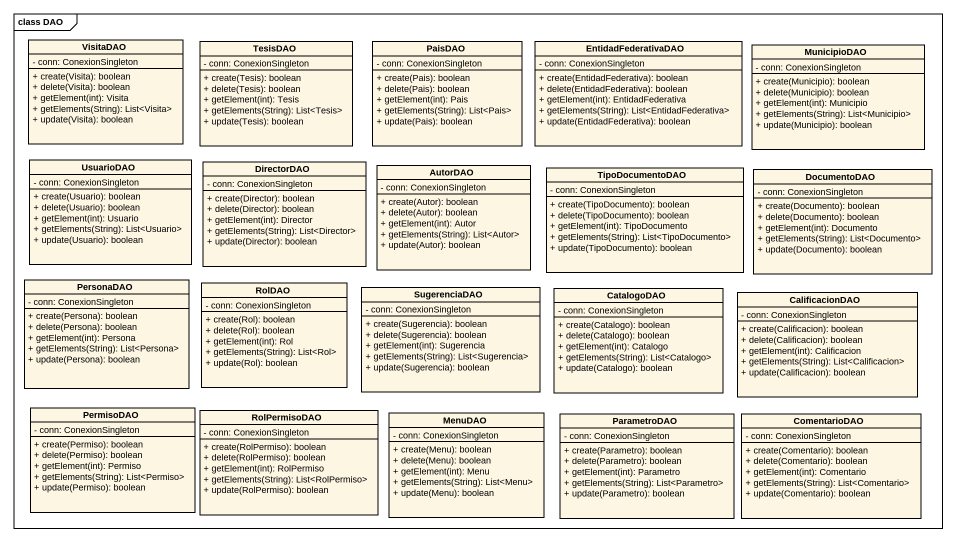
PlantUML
@startuml
mainframe class DAO
hide circle
hide empty members
skinparam classAttributeIconSize 0
class VisitaDAO {
  - conn: ConexionSingleton
  + create(Visita): boolean
  + delete(Visita): boolean
  + getElement(int): Visita
  + getElements(String): List<Visita>
  + update(Visita): boolean
}
class TesisDAO {
  - conn: ConexionSingleton
  + create(Tesis): boolean
  + delete(Tesis): boolean
  + getElement(int): Tesis
  + getElements(String): List<Tesis>
  + update(Tesis): boolean
}
class PaisDAO {
  - conn: ConexionSingleton
  + create(Pais): boolean
  + delete(Pais): boolean
  + getElement(int): Pais
  + getElements(String): List<Pais>
  + update(Pais): boolean
}
class EntidadFederativaDAO {
  - conn: ConexionSingleton
  + create(EntidadFederativa): boolean
  + delete(EntidadFederativa): boolean
  + getElement(int): EntidadFederativa
  + getElements(String): List<EntidadFederativa>
  + update(EntidadFederativa): boolean
}
class MunicipioDAO {
  - conn: ConexionSingleton
  + create(Municipio): boolean
  + delete(Municipio): boolean
  + getElement(int): Municipio
  + getElements(String): List<Municipio>
  + update(Municipio): boolean
}
class UsuarioDAO {
  - conn: ConexionSingleton
  + create(Usuario): boolean
  + delete(Usuario): boolean
  + getElement(int): Usuario
  + getElements(String): List<Usuario>
  + update(Usuario): boolean
}
class DirectorDAO {
  - conn: ConexionSingleton
  + create(Director): boolean
  + delete(Director): boolean
  + getElement(int): Director
  + getElements(String): List<Director>
  + update(Director): boolean
}
class AutorDAO {
  - conn: ConexionSingleton
  + create(Autor): boolean
  + delete(Autor): boolean
  + getElement(int): Autor
  + getElements(String): List<Autor>
  + update(Autor): boolean
}
class TipoDocumentoDAO {
  - conn: ConexionSingleton
  + create(TipoDocumento): boolean
  + delete(TipoDocumento): boolean
  + getElement(int): TipoDocumento
  + getElements(String): List<TipoDocumento>
  + update(TipoDocumento): boolean
}
class DocumentoDAO {
  - conn: ConexionSingleton
  + create(Documento): boolean
  + delete(Documento): boolean
  + getElement(int): Documento
  + getElements(String): List<Documento>
  + update(Documento): boolean
}
class PersonaDAO {
  - conn: ConexionSingleton
  + create(Persona): boolean
  + delete(Persona): boolean
  + getElement(int): Persona
  + getElements(String): List<Persona>
  + update(Persona): boolean
}
class RolDAO {
  - conn: ConexionSingleton
  + create(Rol): boolean
  + delete(Rol): boolean
  + getElement(int): Rol
  + getElements(String): List<Rol>
  + update(Rol): boolean
}
class SugerenciaDAO {
  - conn: ConexionSingleton
  + create(Sugerencia): boolean
  + delete(Sugerencia): boolean
  + getElement(int): Sugerencia
  + getElements(String): List<Sugerencia>
  + update(Sugerencia): boolean
}
class CatalogoDAO {
  - conn: ConexionSingleton
  + create(Catalogo): boolean
  + delete(Catalogo): boolean
  + getElement(int): Catalogo
  + getElements(String): List<Catalogo>
  + update(Catalogo): boolean
}
class CalificacionDAO {
  - conn: ConexionSingleton
  + create(Calificacion): boolean
  + delete(Calificacion): boolean
  + getElement(int): Calificacion
  + getElements(String): List<Calificacion>
  + update(Calificacion): boolean
}
class PermisoDAO {
  - conn: ConexionSingleton
  + create(Permiso): boolean
  + delete(Permiso): boolean
  + getElement(int): Permiso
  + getElements(String): List<Permiso>
  + update(Permiso): boolean
}
class RolPermisoDAO {
  - conn: ConexionSingleton
  + create(RolPermiso): boolean
  + delete(RolPermiso): boolean
  + getElement(int): RolPermiso
  + getElements(String): List<RolPermiso>
  + update(RolPermiso): boolean
}
class MenuDAO {
  - conn: ConexionSingleton
  + create(Menu): boolean
  + delete(Menu): boolean
  + getElement(int): Menu
  + getElements(String): List<Menu>
  + update(Menu): boolean
}
class ParametroDAO {
  - conn: ConexionSingleton
  + create(Parametro): boolean
  + delete(Parametro): boolean
  + getElement(int): Parametro
  + getElements(String): List<Parametro>
  + update(Parametro): boolean
}
class ComentarioDAO {
  - conn: ConexionSingleton
  + create(Comentario): boolean
  + delete(Comentario): boolean
  + getElement(int): Comentario
  + getElements(String): List<Comentario>
  + update(Comentario): boolean
}
@enduml
